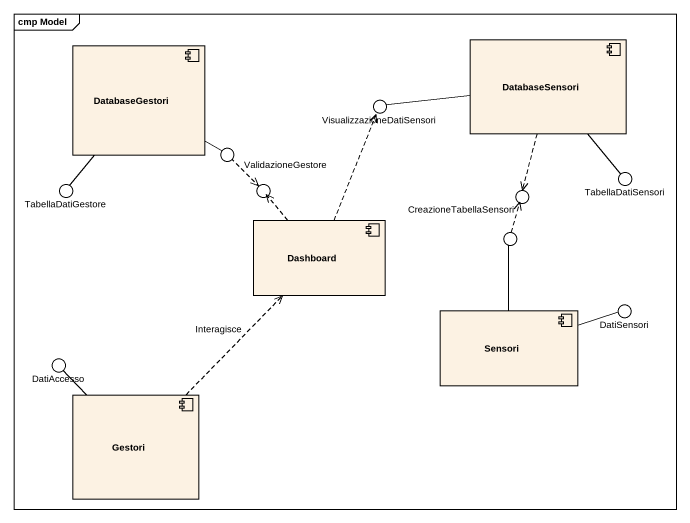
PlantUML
@startuml
mainframe cmp Model
component DatabaseGestori
component DatabaseSensori
() VisualizzazioneDatiSensori
() " " as lollipop1
() TabellaDatiGestore
() " " as lollipop2
() TabellaDatiSensori
component Dashboard
() " " as lollipop3
() " " as lollipop4
() DatiSensori
component Sensori
() DatiAccesso
component Gestori
DatabaseGestori -- lollipop1
DatabaseGestori -- TabellaDatiGestore
DatabaseSensori -left- VisualizzazioneDatiSensori
DatabaseSensori -- TabellaDatiSensori
DatabaseSensori ..> lollipop3
lollipop1 ..> lollipop2 : ValidazioneGestore
Dashboard .up.> VisualizzazioneDatiSensori
Dashboard .up.> lollipop2
lollipop4 .up.> lollipop3 : CreazioneTabellaSensori
Sensori -up- lollipop4
Sensori -right- DatiSensori
Gestori .up.> Dashboard : Interagisce
Gestori -up- DatiAccesso
@enduml
